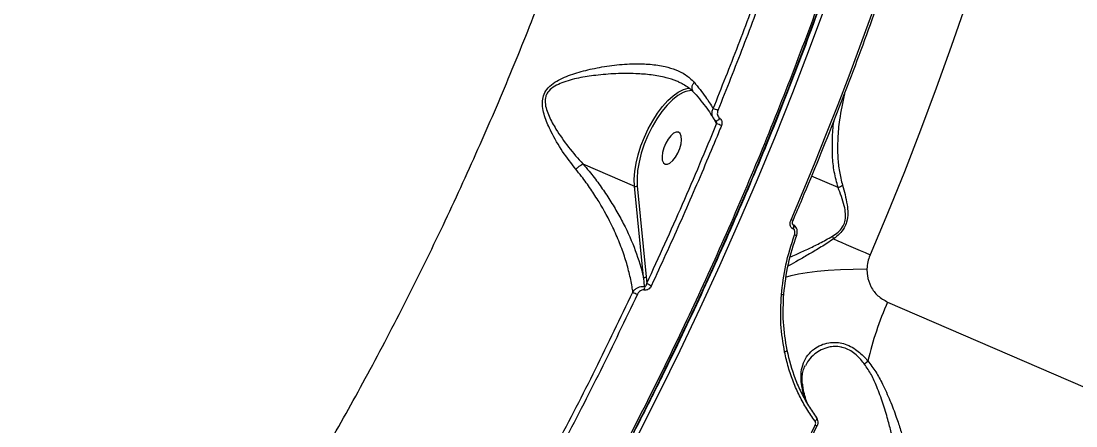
# Model space of a CAD drawing. Header units: millimetres. Extents: x -6523 to 7556, y -5559 to 6101.
# Drawn here: x 1862.4 to 2136.1, y -1980.2 to -1875.1 of the extents above; entities that cross this region are included whole.
import ezdxf

# ---------------------------------------------------------------- set-up
doc = ezdxf.new("R2010")
doc.units = ezdxf.units.MM
for name, color, linetype in [('DIKOM_ОБЪЕКТ', 7, 'Continuous'), ('DIKOM_РАЗМЕР_ЗОНА', 7, 'Continuous'), ('DIKOM_РАЗМЕР_ОБЪЕКТА', 7, 'Continuous')]:
    doc.layers.add(name, color=color, linetype=linetype)
doc.styles.add('style1', font='arial.ttf', dxfattribs={"width": 0.8})
doc.dimstyles.new('1-50', dxfattribs={"dimtxt": 300, "dimasz": 200, "dimexe": 100, "dimexo": 0, "dimgap": 100, "dimtad": 1, "dimtxsty": 'style1', "dimcen": 200, "dimclrd": 7, "dimclre": 7, "dimclrt": 7, "dimadec": 1, "dimazin": 2, "dimtfac": 1, "dimtmove": 0, "dimatfit": 2, "dimfxl": 0, "dimlwd": 25, "dimlwe": 18, "dimarcsym": 0})

# ---------------------------------------------------------------- blocks, each defined once
blk = doc.blocks.new('*D10')
at = {"layer": 'Defpoints', "color": 0, "transparency": 16777216}
for p in [(-1823.23, 4314.24), (3842.01, -3170.82), (6537.88, -3170.82)]:
    blk.add_point(p, dxfattribs=at)
at = {"layer": 'DIKOM_РАЗМЕР_ОБЪЕКТА', "color": 7, "lineweight": 18, "transparency": 16777216}
for p, q in [((-1823.23, 4314.24), (6637.88, 4314.24)), ((3842.01, -3170.82), (6637.88, -3170.82))]:
    blk.add_line(p, q, dxfattribs=at)
at = {"layer": 'DIKOM_РАЗМЕР_ОБЪЕКТА', "color": 7, "lineweight": 25, "transparency": 16777216}
blk.add_line((6537.88, 3914.24), (6537.88, -2770.82), dxfattribs=at)
at = {"layer": 'DIKOM_РАЗМЕР_ОБЪЕКТА', "color": 7, "transparency": 16777216}
for points in [[(6471.22, 3914.24), (6604.55, 3914.24), (6537.88, 4314.24)], [(6471.22, -2770.82), (6604.55, -2770.82), (6537.88, -3170.82)]]:
    blk.add_solid(points, dxfattribs=at)
at = {"layer": 'DIKOM_РАЗМЕР_ОБЪЕКТА', "color": 7, "transparency": 16777216, "insert": (6304.71, 207.11), "char_height": 300, "attachment_point": 5, "rotation": 90, "style": 'style1'}
blk.add_mtext('7500', dxfattribs=at)
blk = doc.blocks.new('*D11')
at = {"layer": 'Defpoints', "color": 0, "transparency": 16777216}
for p in [(-5022.71, -299.32), (4115.33, -1753.09), (4115.33, -4391.39)]:
    blk.add_point(p, dxfattribs=at)
at = {"layer": 'DIKOM_РАЗМЕР_ОБЪЕКТА', "color": 7, "lineweight": 18, "transparency": 16777216}
for p, q in [((-5022.71, -299.32), (-5022.71, -4491.39)), ((4115.33, -1753.09), (4115.33, -4491.39))]:
    blk.add_line(p, q, dxfattribs=at)
at = {"layer": 'DIKOM_РАЗМЕР_ОБЪЕКТА', "color": 7, "lineweight": 25, "transparency": 16777216}
blk.add_line((-4622.71, -4391.39), (3715.33, -4391.39), dxfattribs=at)
at = {"layer": 'DIKOM_РАЗМЕР_ОБЪЕКТА', "color": 7, "transparency": 16777216}
for points in [[(-4622.71, -4324.73), (-4622.71, -4458.06), (-5022.71, -4391.39)], [(3715.33, -4324.73), (3715.33, -4458.06), (4115.33, -4391.39)]]:
    blk.add_solid(points, dxfattribs=at)
at = {"layer": 'DIKOM_РАЗМЕР_ОБЪЕКТА', "color": 7, "transparency": 16777216, "insert": (-175.12, -4158.22), "char_height": 300, "attachment_point": 5, "style": 'style1'}
blk.add_mtext('9150', dxfattribs=at)
blk = doc.blocks.new('*D12')
at = {"layer": 'Defpoints', "color": 0, "transparency": 16777216}
for p in [(-6522.71, -395.62), (6102.86, -1877.31), (6102.86, -5458.89)]:
    blk.add_point(p, dxfattribs=at)
at = {"layer": 'DIKOM_РАЗМЕР_ЗОНА', "color": 7, "lineweight": 18, "transparency": 16777216}
for p, q in [((-6522.71, -395.62), (-6522.71, -5558.89)), ((6102.86, -1877.31), (6102.86, -5558.89))]:
    blk.add_line(p, q, dxfattribs=at)
at = {"layer": 'DIKOM_РАЗМЕР_ЗОНА', "color": 7, "lineweight": 25, "transparency": 16777216}
blk.add_line((-6122.71, -5458.89), (5702.86, -5458.89), dxfattribs=at)
at = {"layer": 'DIKOM_РАЗМЕР_ЗОНА', "color": 7, "transparency": 16777216}
for points in [[(-6122.71, -5392.23), (-6122.71, -5525.56), (-6522.71, -5458.89)], [(5702.86, -5392.23), (5702.86, -5525.56), (6102.86, -5458.89)]]:
    blk.add_solid(points, dxfattribs=at)
at = {"layer": 'DIKOM_РАЗМЕР_ЗОНА', "color": 7, "transparency": 16777216, "insert": (78.38, -5225.72), "char_height": 300, "attachment_point": 5, "style": 'style1'}
blk.add_mtext('12600', dxfattribs=at)
blk = doc.blocks.new('*D13')
at = {"layer": 'Defpoints', "color": 0, "transparency": 16777216}
for p in [(-2358.18, 6101.03), (4341.71, -4605.15), (7455.88, -4605.15)]:
    blk.add_point(p, dxfattribs=at)
at = {"layer": 'DIKOM_РАЗМЕР_ЗОНА', "color": 7, "lineweight": 18, "transparency": 16777216}
for p, q in [((-2358.18, 6101.03), (7555.88, 6101.03)), ((4341.71, -4605.15), (7555.88, -4605.15))]:
    blk.add_line(p, q, dxfattribs=at)
at = {"layer": 'DIKOM_РАЗМЕР_ЗОНА', "color": 7, "lineweight": 25, "transparency": 16777216}
blk.add_line((7455.88, 5701.03), (7455.88, -4205.15), dxfattribs=at)
at = {"layer": 'DIKOM_РАЗМЕР_ЗОНА', "color": 7, "transparency": 16777216}
for points in [[(7389.22, 5701.03), (7522.55, 5701.03), (7455.88, 6101.03)], [(7389.22, -4205.15), (7522.55, -4205.15), (7455.88, -4605.15)]]:
    blk.add_solid(points, dxfattribs=at)
at = {"layer": 'DIKOM_РАЗМЕР_ЗОНА', "color": 7, "transparency": 16777216, "insert": (7222.71, 375.61), "char_height": 300, "attachment_point": 5, "rotation": 90, "style": 'style1'}
blk.add_mtext('10700', dxfattribs=at)

msp = doc.modelspace()

# ---------------------------------------------------------------- linework, layer by layer
at = {"layer": 'DIKOM_ОБЪЕКТ', "color": 7, "linetype": 'Continuous', "lineweight": 15}
for p, q in [((2042.86, -1901.748), (2042.236, -1900.596)), ((2008.178, -1912.17), (2021.558, -1917.965)), ((2074.368, -1918.305), (2067.503, -1915.332)), ((2023.89, -1941.571), (2021.558, -1917.965)), ((2022.251, -1917.836), (2024.583, -1941.443)), ((2062.689, -1927.927), (2062.611, -1927.893)), ((2062.695, -1929.014), (2062.617, -1928.98)), ((2024.583, -1941.443), (2024.743, -1943.138)), ((2087.217, -1948.013), (2376.074, -2073.111)), ((2021.36, -1981.712), (2023.515, -1977.496)), ((2066.515, -1985.118), (2068.981, -1980.092))]:
    msp.add_line(p, q, dxfattribs=at)
at = {"layer": 'DIKOM_ОБЪЕКТ', "color": 7, "linetype": 'Continuous', "lineweight": 15, "flags": 128}
for points in [[(2023.515, -1977.496), (2026.811, -1970.944), (2032.137, -1960.076), (2037.336, -1949.116), (2042.402, -1938.075), (2047.332, -1926.961), (2052.121, -1915.785), (2056.765, -1904.554), (2061.261, -1893.279), (2065.604, -1881.97), (2069.79, -1870.635), (2073.817, -1859.284), (2077.681, -1847.928), (2081.379, -1836.574), (2084.907, -1825.234), (2088.263, -1813.917), (2091.443, -1802.631), (2094.446, -1791.387), (2097.268, -1780.194), (2099.907, -1769.061), (2102.361, -1757.999), (2104.628, -1747.015), (2105.235, -1743.924)], [(2136.871, -1753.429), (2135.129, -1763.738), (2133.194, -1774.149), (2131.069, -1784.653), (2128.755, -1795.237), (2126.254, -1805.894), (2123.569, -1816.614), (2120.701, -1827.385), (2117.655, -1838.198), (2114.432, -1849.044), (2111.035, -1859.912), (2107.469, -1870.791), (2103.735, -1881.673), (2099.838, -1892.546), (2095.781, -1903.4), (2091.568, -1914.226), (2087.203, -1925.014), (2082.689, -1935.752)], [(2062.155, -1926.637), (2065.302, -1919.206), (2068.384, -1911.752), (2071.401, -1904.279), (2074.352, -1896.787), (2077.235, -1889.282), (2080.05, -1881.764), (2082.796, -1874.237), (2085.472, -1866.704)], [(2071.068, -1871.037), (2066.871, -1882.398), (2062.518, -1893.735), (2058.012, -1905.037), (2053.357, -1916.294), (2048.556, -1927.498), (2043.615, -1938.638), (2038.536, -1949.706), (2033.325, -1960.691), (2027.986, -1971.586), (2022.523, -1982.38)], [(2021.558, -1917.965), (2021.498, -1916.141), (2021.639, -1914.138), (2021.98, -1912), (2022.513, -1909.774), (2023.225, -1907.507), (2024.102, -1905.249), (2025.124, -1903.048), (2026.27, -1900.953), (2027.515, -1899.008), (2028.83, -1897.257), (2030.189, -1895.737), (2031.561, -1894.48), (2032.917, -1893.515), (2034.227, -1892.862), (2035.463, -1892.535), (2035.905, -1892.499)], [(2034.871, -1893.379), (2034.189, -1893.642), (2032.831, -1894.409), (2031.433, -1895.508), (2030.031, -1896.91), (2028.658, -1898.582), (2027.347, -1900.483), (2026.129, -1902.569), (2025.034, -1904.787), (2024.089, -1907.085), (2023.316, -1909.408), (2022.735, -1911.698), (2022.358, -1913.901), (2022.195, -1915.964), (2022.251, -1917.836)], [(2043.647, -1900.298), (2043.515, -1900.501), (2043.366, -1900.685), (2043.208, -1900.838), (2043.052, -1900.952), (2042.905, -1901.02), (2042.778, -1901.038), (2042.681, -1901.006)], [(2032.973, -1903.94), (2032.383, -1903.913), (2031.699, -1904.224), (2030.976, -1904.847), (2030.274, -1905.733), (2029.648, -1906.809), (2029.15, -1907.989), (2028.82, -1909.177), (2028.685, -1910.276), (2028.756, -1911.198), (2029.026, -1911.867), (2029.474, -1912.231), (2030.064, -1912.258), (2030.749, -1911.947), (2031.471, -1911.324), (2032.173, -1910.438), (2032.799, -1909.362), (2033.297, -1908.182), (2033.627, -1906.994), (2033.762, -1905.895), (2033.692, -1904.973), (2033.421, -1904.304), (2032.973, -1903.94)], [(2062.616, -1927.895), (2062.665, -1927.928), (2062.742, -1928.048), (2062.777, -1928.231), (2062.767, -1928.459), (2062.712, -1928.716), (2062.617, -1928.98)], [(2062.689, -1927.926), (2062.743, -1927.961), (2062.82, -1928.082), (2062.855, -1928.264), (2062.844, -1928.493), (2062.789, -1928.75), (2062.695, -1929.014)], [(2073.2, -1931.622), (2074.263, -1932.087), (2075.365, -1932.569), (2076.504, -1933.066), (2077.678, -1933.577), (2078.886, -1934.102), (2080.125, -1934.64), (2081.393, -1935.191), (2082.689, -1935.752)], [(2060.75, -1941.534), (2062.164, -1941.116), (2064.103, -1940.689), (2066.376, -1940.318), (2068.96, -1940.007), (2071.83, -1939.758), (2074.957, -1939.575), (2078.31, -1939.459), (2081.858, -1939.411)], [(2060.198, -1945.949), (2060.242, -1945.987), (2060.251, -1946.024), (2060.226, -1946.057), (2060.166, -1946.087), (2060.074, -1946.111), (2059.953, -1946.129), (2059.807, -1946.14), (2059.642, -1946.145)], [(2061.048, -1960.474), (2061.092, -1960.526), (2061.102, -1960.586), (2061.076, -1960.652), (2061.016, -1960.722), (2060.925, -1960.793), (2060.804, -1960.863), (2060.659, -1960.928), (2060.494, -1960.987)], [(2065.087, -1969.366), (2065.083, -1969.334), (2065.068, -1969.256)], [(2068.797, -1978.034), (2068.844, -1978.101), (2068.861, -1978.188), (2068.848, -1978.292), (2068.805, -1978.409), (2068.733, -1978.536), (2068.636, -1978.666), (2068.516, -1978.797), (2068.379, -1978.922)], [(2065.972, -1984.952), (2066.282, -1984.324), (2066.591, -1983.696), (2066.901, -1983.067), (2067.21, -1982.439), (2067.518, -1981.809), (2067.826, -1981.18), (2068.134, -1980.55), (2068.441, -1979.92)]]:
    msp.add_lwpolyline(points, dxfattribs=at)
at = {"layer": 'DIKOM_ОБЪЕКТ', "color": 7, "linetype": 'Continuous', "lineweight": 15}
for centre, radius, start, end in [((2036.252, -1897.335), 4.19, 82.88179, 109.2477), ((2036.935, -1912.542), 15.555, 66.34853, 71.1472), ((2037.293, -1917.719), 16.913, 66.25172, 70.78286), ((2021.807, -1917.374), 0.641, 247.15842, 313.81888), ((2073.54, -1915.497), 2.927, 286.43153, 311.85891), ((2056.859, -1939.274), 13.703, 64.90756, 67.26111), ((2064.556, -1926.805), 4.081, 248.57498, 256.50028), ((2069.878, -1932.65), 3.476, 17.18949, 29.62684), ((2024.139, -1940.98), 0.642, 247.17846, 313.79885), ((2026.765, -1935.499), 11.424, 240.40831, 246.94904), ((2022.271, -1944.264), 1.912, 340.69389, 7.4111), ((2030.731, -1932.436), 12.263, 240.7749, 247.01889), ((2166.439, -1983.166), 86.671, 156.07185, 166.74861), ((2076.162, -1957.857), 8.037, 309.08348, 317.37461), ((2063.967, -1969.51), 1.13, 13.02146, 40.45071), ((2069.083, -1978.838), 1.258, 239.2995, 265.35433)]:
    msp.add_arc(centre, radius, start, end, dxfattribs=at)
for points, knots in [([(1869.65, -1619.993), (1866.017, -1623.844), (1858.745, -1631.551), (1847.107, -1643.176), (1834.972, -1654.811), (1822.144, -1666.589), (1808.633, -1678.483), (1794.447, -1690.465), (1779.81, -1702.339), (1764.326, -1714.409), (1747.985, -1726.63), (1730.803, -1738.946), (1713.107, -1751.101), (1694.939, -1763.043), (1676.352, -1774.723), (1657.776, -1785.869), (1639.277, -1796.457), (1620.916, -1806.474), (1602.371, -1816.096), (1583.699, -1825.268), (1564.964, -1833.949), (1546.595, -1841.938), (1528.645, -1849.226), (1511.16, -1855.818), (1493.837, -1861.827), (1476.747, -1867.205), (1459.955, -1871.918), (1444.893, -1875.603), (1431.483, -1878.421), (1419.584, -1880.544), (1408.048, -1882.208), (1396.92, -1883.404), (1386.246, -1884.13), (1376.031, -1884.377), (1366.236, -1884.182), (1360.12, -1883.649), (1357.062, -1883.382)], [0, 0, 0, 0, 0.0277653, 0.0555639, 0.0833623, 0.1111276, 0.1400314, 0.1689729, 0.1979142, 0.226818, 0.2582448, 0.2896958, 0.3211226, 0.3534673, 0.3858386, 0.4181832, 0.4495061, 0.4808532, 0.5121759, 0.5444125, 0.5766757, 0.6089125, 0.6401611, 0.6714336, 0.7026822, 0.734841, 0.7670266, 0.7991857, 0.8241463, 0.8491072, 0.8742669, 0.8994269, 0.9244694, 0.9495121, 0.9747561, 1, 1, 1, 1]), ([(1745.373, -2243.785), (1748.161, -2243.799), (1754.68, -2243.83), (1765.414, -2242.403), (1777.453, -2239.729), (1789.72, -2235.794), (1802.15, -2230.691), (1814.698, -2224.474), (1827.567, -2217.045), (1840.726, -2208.376), (1854.135, -2198.469), (1867.499, -2187.541), (1880.772, -2175.654), (1893.914, -2162.89), (1907.139, -2149.04), (1920.402, -2134.105), (1933.658, -2118.114), (1946.463, -2101.613), (1958.786, -2084.711), (1970.612, -2067.518), (1982.283, -2049.551), (1993.753, -2030.838), (2004.981, -2011.422), (2015.869, -1991.459), (2026.375, -1971), (2036.467, -1950.107), (2046.171, -1928.707), (2055.436, -1906.854), (2064.217, -1884.615), (2072.323, -1862.479), (2079.74, -1840.521), (2086.473, -1818.806), (2092.63, -1796.984), (2098.168, -1775.124), (2103.036, -1753.312), (2106.938, -1733.276), (2108.948, -1720.684), (2109.837, -1715.116)], [0, 0, 0, 0, 0.0220395, 0.0515326, 0.0810497, 0.1105429, 0.1392036, 0.1678862, 0.1965469, 0.2260401, 0.2555572, 0.2850503, 0.3137108, 0.3423936, 0.3710543, 0.4005475, 0.4300646, 0.4595577, 0.4871865, 0.5148349, 0.5424636, 0.5708351, 0.5992283, 0.6276, 0.6562607, 0.6849435, 0.7136044, 0.7430974, 0.7726148, 0.8021078, 0.8307687, 0.8594514, 0.8881122, 0.9176053, 0.9471224, 0.9766157, 1, 1, 1, 1]), ([(1745.64, -2243.961), (1746.835, -2243.98), (1749.815, -2244.025), (1754.691, -2243.76), (1760.253, -2243.209), (1765.914, -2242.35), (1771.668, -2241.198), (1777.521, -2239.748), (1783.473, -2238), (1789.521, -2235.953), (1795.643, -2233.616), (1801.816, -2230.997), (1808.021, -2228.103), (1814.254, -2224.936), (1820.519, -2221.497), (1826.818, -2217.784), (1833.152, -2213.797), (1839.523, -2209.535), (1845.933, -2204.998), (1852.384, -2200.183), (1858.878, -2195.089), (1865.414, -2189.715), (1871.977, -2184.075), (1878.539, -2178.192), (1885.076, -2172.085), (1891.58, -2165.765), (1898.053, -2159.228), (1904.501, -2152.473), (1910.923, -2145.497), (1917.323, -2138.298), (1923.702, -2130.876), (1930.061, -2123.227), (1936.404, -2115.35), (1942.73, -2107.24), (1949.03, -2098.913), (1955.275, -2090.406), (1961.441, -2081.746), (1967.521, -2072.95), (1973.52, -2064.009), (1979.439, -2054.922), (1985.278, -2045.691), (1991.037, -2036.313), (1996.717, -2026.79), (2002.316, -2017.123), (2007.835, -2007.311), (2013.274, -1997.352), (2018.628, -1987.258), (2023.881, -1977.056), (2029.017, -1966.777), (2034.026, -1956.443), (2038.905, -1946.057), (2043.656, -1935.619), (2048.279, -1925.128), (2052.774, -1914.585), (2057.14, -1903.99), (2061.378, -1893.343), (2065.488, -1882.645), (2069.469, -1871.895), (2073.319, -1861.098), (2077.03, -1850.279), (2080.59, -1839.471), (2083.988, -1828.704), (2087.223, -1817.985), (2090.295, -1807.313), (2093.205, -1796.688), (2095.953, -1786.109), (2098.539, -1775.577), (2100.963, -1765.092), (2103.223, -1754.655), (2105.323, -1744.265), (2107.254, -1733.927), (2108.915, -1724.357), (2109.851, -1718.282), (2110.265, -1715.598)], [0, 0, 0, 0, 0.0094078, 0.0234759, 0.0375498, 0.05164, 0.065762, 0.0799313, 0.0941629, 0.1084719, 0.1228261, 0.1371271, 0.1513573, 0.1655336, 0.1796719, 0.1937881, 0.2078978, 0.2220155, 0.2361534, 0.2503267, 0.2645522, 0.2788451, 0.2932014, 0.3075358, 0.321785, 0.3359737, 0.3501178, 0.3642337, 0.3783369, 0.3924444, 0.406567, 0.4207203, 0.4349202, 0.4491831, 0.4635204, 0.4778593, 0.4920989, 0.5062929, 0.5204524, 0.5345892, 0.5487143, 0.5628397, 0.5769744, 0.5911282, 0.6053128, 0.6195396, 0.63382, 0.6481186, 0.6623743, 0.6765814, 0.690751, 0.7048946, 0.7190236, 0.7331495, 0.7472823, 0.7614308, 0.7756069, 0.7898213, 0.8040857, 0.8183882, 0.8326644, 0.8468851, 0.8610658, 0.8752171, 0.8893513, 0.9034788, 0.9176113, 0.9317564, 0.9459255, 0.9601292, 0.9743798, 0.9886797, 1, 1, 1, 1]), ([(1713.062, -2187.474), (1716.387, -2187.39), (1723.039, -2187.223), (1733.453, -2185.584), (1744.25, -2182.911), (1755.442, -2179.064), (1766.99, -2174.055), (1778.642, -2167.989), (1790.356, -2160.912), (1802.087, -2152.891), (1814.026, -2143.795), (1826.141, -2133.611), (1838.392, -2122.347), (1850.512, -2110.248), (1862.462, -2097.376), (1874.208, -2083.806), (1885.939, -2069.321), (1897.61, -2053.931), (1909.179, -2037.671), (1920.399, -2020.886), (1931.237, -2003.647), (1941.672, -1986.03), (1951.867, -1967.758), (1961.775, -1948.867), (1971.354, -1929.41), (1980.4, -1909.796), (1988.893, -1890.094), (1996.828, -1870.374), (2004.323, -1850.334), (2011.333, -1830.03), (2017.824, -1809.525), (2023.234, -1790.689), (2027.743, -1773.542), (2030.151, -1763.264), (2031.356, -1758.12)], [0, 0, 0, 0, 0.0311783, 0.062381, 0.0935595, 0.1256442, 0.1577551, 0.18984, 0.2210203, 0.2522245, 0.2834047, 0.31549, 0.3476011, 0.3796862, 0.4108893, 0.4421161, 0.473319, 0.5054258, 0.5375587, 0.5696653, 0.6009195, 0.6321981, 0.6634523, 0.6956102, 0.7277941, 0.7599519, 0.7912843, 0.8226405, 0.8539731, 0.8862091, 0.9184713, 0.9507073, 0.9753306, 1, 1, 1, 1]), ([(2041.961, -1897.822), (2044.148, -1892.347), (2048.523, -1881.399), (2054.681, -1864.846), (2060.56, -1848.224), (2064.185, -1837.115), (2065.998, -1831.561)], [0, 0, 0, 0, 0.2490999, 0.4982008, 0.7491006, 1, 1, 1, 1]), ([(2067.263, -1831.888), (2065.46, -1837.415), (2061.854, -1848.468), (2055.98, -1865.087), (2049.797, -1881.716), (2045.383, -1892.768), (2043.175, -1898.294)], [0, 0, 0, 0, 0.2491007, 0.4982016, 0.749099, 1, 1, 1, 1]), ([(2062.67, -1926.865), (2063.462, -1925.007), (2065.758, -1919.617), (2069.46, -1910.659), (2073.73, -1899.984), (2077.861, -1889.276), (2081.784, -1878.733), (2084.448, -1871.307), (2085.797, -1867.462), (2085.955, -1867.012)], [0, 0, 0, 0, 0.0939952, 0.2725883, 0.4511844, 0.6297834, 0.8083809, 0.9775833, 1, 1, 1, 1]), ([(2006.299, -1913.539), (2005.137, -1912.023), (2002.787, -1908.955), (2000.144, -1904.437), (1998.537, -1900.828), (1997.807, -1898.272), (1997.567, -1896.327), (1997.834, -1894.42), (1998.792, -1892.646), (2000.38, -1891.236), (2002.997, -1889.736), (2006.615, -1888.424), (2011.336, -1887.26), (2016.376, -1886.461), (2021.231, -1886.123), (2025.653, -1886.249), (2029.25, -1886.769), (2032.316, -1887.694), (2034.951, -1888.968), (2036.293, -1890.269), (2037.002, -1890.957)], [0, 0, 0, 0, 0.0863537, 0.1746786, 0.2336183, 0.2635126, 0.2941162, 0.3212063, 0.3485626, 0.3826688, 0.415427, 0.4844296, 0.5550137, 0.6333689, 0.7133089, 0.7760767, 0.8404091, 0.8905415, 0.9421338, 1, 1, 1, 1]), ([(2033.014, -1890.921), (2032.853, -1890.839), (2031.87, -1890.341), (2029.495, -1889.693), (2025.938, -1889.013), (2021.547, -1888.678), (2016.708, -1888.686), (2011.726, -1889.109), (2007.023, -1889.799), (2003.451, -1890.755), (2000.855, -1891.922), (1999.384, -1893.016), (1998.737, -1894.072), (1998.395, -1895.073), (1998.293, -1896.331), (1998.663, -1898.073), (1999.588, -1900.397), (2001.44, -1903.707), (2004.381, -1907.865), (2006.868, -1910.786), (2008.168, -1912.167), (2008.169, -1912.169)], [0, 0, 0, 0, 0.0110869, 0.0674739, 0.1391696, 0.2109614, 0.3008054, 0.3907178, 0.468948, 0.546952, 0.5822349, 0.6175082, 0.6406062, 0.6448509, 0.6721933, 0.7043974, 0.7368161, 0.8022816, 0.9010932, 0.9999032, 1, 1, 1, 1]), ([(2033.017, -1890.918), (2033.405, -1891.082), (2034.358, -1891.487), (2035.579, -1892.323), (2036.398, -1892.971), (2036.696, -1893.367), (2036.699, -1893.37)], [0, 0, 0, 0, 0.2580144, 0.6337222, 0.9969819, 1, 1, 1, 1]), ([(2037.002, -1890.957), (2036.975, -1890.992), (2036.801, -1891.224), (2036.533, -1891.707), (2036.367, -1892.379), (2036.417, -1892.977), (2036.627, -1893.238), (2036.72, -1893.355)], [0, 0, 0, 0, 0.0417147, 0.2742434, 0.5326073, 0.7910341, 1, 1, 1, 1]), ([(2037.002, -1890.957), (2038.06, -1892.248), (2040.023, -1894.642), (2041.35, -1896.819), (2041.961, -1897.822)], [0, 0, 0, 0, 0.53950804, 1, 1, 1, 1]), ([(2036.692, -1893.364), (2036.812, -1893.492), (2037.589, -1894.325), (2038.816, -1895.799), (2040.326, -1897.749), (2041.367, -1899.241), (2041.824, -1900.031), (2041.953, -1900.254)], [0, 0, 0, 0, 0.0509315, 0.3313317, 0.6112213, 0.8901822, 1, 1, 1, 1]), ([(2076.036, -1893.944), (2075.552, -1896.191), (2074.716, -1900.075), (2074.205, -1905.613), (2074.211, -1910.102), (2074.611, -1914.149), (2075.199, -1916.498), (2075.494, -1917.677)], [0, 0, 0, 0, 0.2805222, 0.4850004, 0.6907754, 0.8447932, 1, 1, 1, 1]), ([(2041.987, -1900.238), (2041.881, -1900.033), (2041.644, -1899.572), (2041.626, -1898.695), (2041.85, -1898.112), (2041.961, -1897.822)], [0, 0, 0, 0, 0.2885335, 0.6456027, 1, 1, 1, 1]), ([(2043.175, -1898.294), (2043.117, -1898.485), (2042.999, -1898.866), (2043.051, -1899.455), (2043.261, -1899.973), (2043.522, -1900.192), (2043.647, -1900.298)], [0, 0, 0, 0, 0.2583703, 0.5167438, 0.7678961, 1, 1, 1, 1]), ([(2024.743, -1943.138), (2027.879, -1936.305), (2034.16, -1922.619), (2039.957, -1908.712), (2042.86, -1901.748)], [0, 0, 0, 0, 0.4992751, 1, 1, 1, 1]), ([(2041.999, -1900.243), (2042.044, -1900.338), (2042.196, -1900.654), (2042.485, -1900.856), (2042.687, -1900.997)], [0, 0, 0, 0, 0.3009287, 1, 1, 1, 1]), ([(2042.681, -1901.012), (2042.7, -1901.021), (2042.725, -1901.032), (2042.755, -1901.093), (2042.761, -1901.107)], [0, 0, 0, 0, 0.7752578, 1, 1, 1, 1]), ([(2042.86, -1901.748), (2042.867, -1901.666), (2042.88, -1901.507), (2042.847, -1901.281), (2042.783, -1901.156), (2042.759, -1901.108)], [0, 0, 0, 0, 0.3952108, 0.7685162, 1, 1, 1, 1]), ([(2043.647, -1900.298), (2043.77, -1900.4), (2044.023, -1900.612), (2044.228, -1901.113), (2044.277, -1901.683), (2044.162, -1902.053), (2044.104, -1902.238)], [0, 0, 0, 0, 0.2339185, 0.4825407, 0.7413834, 1, 1, 1, 1]), ([(2074.368, -1918.305), (2074.003, -1916.954), (2073.271, -1914.252), (2072.848, -1909.991), (2072.872, -1905.638), (2073.032, -1902.578), (2073.322, -1900.996), (2073.342, -1900.893)], [0, 0, 0, 0, 0.2414003, 0.4829703, 0.7326827, 0.982456, 1, 1, 1, 1]), ([(2044.104, -1902.238), (2043.851, -1902.854), (2042.585, -1905.935), (2039.036, -1914.434), (2033.313, -1927.695), (2028.401, -1938.379), (2025.943, -1943.726)], [0, 0, 0, 0, 0.0441434, 0.2207126, 0.6100143, 1, 1, 1, 1]), ([(2006.299, -1913.539), (2006.336, -1913.506), (2006.58, -1913.29), (2007.052, -1912.901), (2007.682, -1912.442), (2008.007, -1912.26), (2008.169, -1912.169)], [0, 0, 0, 0, 0.0562414, 0.3684943, 0.6842569, 1, 1, 1, 1]), ([(2008.169, -1912.169), (2008.17, -1912.168), (2008.172, -1912.168), (2008.175, -1912.169), (2008.177, -1912.17), (2008.178, -1912.17)], [0, 0, 0, 0, 0.2936356, 0.7119937, 1, 1, 1, 1]), ([(2008.178, -1912.17), (2008.718, -1912.805), (2010.163, -1914.507), (2012.339, -1917.35), (2014.668, -1920.714), (2016.785, -1924.144), (2019.331, -1928.807), (2022.001, -1934.718), (2023.256, -1939.27), (2023.89, -1941.571)], [0, 0, 0, 0, 0.0670838, 0.1796463, 0.2922137, 0.4079232, 0.5236456, 0.7591269, 1, 1, 1, 1]), ([(2021.124, -1945.433), (2021.056, -1944.965), (2020.815, -1943.299), (2020.197, -1940.358), (2019.117, -1936.546), (2017.704, -1932.628), (2015.586, -1927.775), (2013.062, -1923.095), (2010.211, -1918.691), (2008.164, -1915.853), (2006.8, -1914.161), (2006.299, -1913.539)], [0, 0, 0, 0, 0.0465635, 0.1660352, 0.2855064, 0.4082661, 0.531018, 0.7327765, 0.8363413, 0.9398836, 1, 1, 1, 1]), ([(2072.9, -1930.931), (2073.409, -1930.596), (2074.37, -1929.962), (2075.546, -1928.674), (2076.248, -1927.071), (2076.336, -1925.86), (2076.265, -1924.483), (2075.956, -1922.821), (2075.26, -1920.558), (2074.666, -1919.056), (2074.368, -1918.305)], [0, 0, 0, 0, 0.1298096, 0.2451393, 0.3384666, 0.4557954, 0.4772406, 0.6177233, 0.8086954, 1, 1, 1, 1]), ([(2075.494, -1917.677), (2075.727, -1918.486), (2076.193, -1920.101), (2076.707, -1922.546), (2076.951, -1924.941), (2076.737, -1927.058), (2075.918, -1928.941), (2074.711, -1930.431), (2073.717, -1931.214), (2073.2, -1931.622)], [0, 0, 0, 0, 0.1847792, 0.3692526, 0.5090931, 0.6522109, 0.7508644, 0.8702104, 1, 1, 1, 1]), ([(2062.617, -1928.98), (2062.53, -1928.932), (2062.33, -1928.821), (2062.088, -1928.496), (2061.927, -1927.996), (2061.916, -1927.336), (2062.073, -1926.878), (2062.155, -1926.637)], [0, 0, 0, 0, 0.1205535, 0.2783186, 0.4706056, 0.7208195, 1, 1, 1, 1]), ([(2062.624, -1927.899), (2062.622, -1927.897), (2062.618, -1927.893), (2062.59, -1927.851), (2062.554, -1927.756), (2062.525, -1927.587), (2062.533, -1927.314), (2062.587, -1927.053), (2062.659, -1926.899), (2062.675, -1926.867)], [0, 0, 0, 0, 0.0680432, 0.1447806, 0.254077, 0.3851551, 0.5999833, 0.9167208, 1, 1, 1, 1]), ([(2063.59, -1930.769), (2063.623, -1930.685), (2063.774, -1930.305), (2063.815, -1929.629), (2063.64, -1928.854), (2063.263, -1928.304), (2062.918, -1927.993), (2062.703, -1927.94), (2062.685, -1927.935)], [0, 0, 0, 0, 0.0814044, 0.3695925, 0.5976275, 0.7963916, 0.9826852, 1, 1, 1, 1]), ([(2063.065, -1930.604), (2063.111, -1930.441), (2063.202, -1930.119), (2063.174, -1929.663), (2063.043, -1929.317), (2062.873, -1929.109), (2062.744, -1929.04), (2062.695, -1929.014)], [0, 0, 0, 0, 0.2734474, 0.5392614, 0.7386102, 0.898917, 1, 1, 1, 1]), ([(2059.642, -1946.145), (2059.943, -1943.548), (2060.553, -1938.289), (2062.221, -1933.187), (2063.065, -1930.604)], [0, 0, 0, 0, 0.4938382, 1, 1, 1, 1]), ([(2063.54, -1930.74), (2062.733, -1933.205), (2061.098, -1938.196), (2060.501, -1943.343), (2060.198, -1945.949)], [0, 0, 0, 0, 0.4938422, 1, 1, 1, 1]), ([(2073.2, -1931.622), (2072.111, -1932.348), (2069.908, -1933.818), (2066.794, -1935.619), (2064.003, -1937.235), (2062.144, -1938.301), (2061.421, -1938.654), (2061.289, -1938.719)], [0, 0, 0, 0, 0.2231997, 0.451958, 0.6950584, 0.9441769, 1, 1, 1, 1]), ([(2061.913, -1936.318), (2062.411, -1936.109), (2063.725, -1935.558), (2066.329, -1934.317), (2069.529, -1932.852), (2071.777, -1931.571), (2072.9, -1930.931)], [0, 0, 0, 0, 0.1785308, 0.4701576, 0.7353311, 1, 1, 1, 1]), ([(2082.689, -1935.752), (2082.666, -1935.807), (2082.415, -1936.405), (2082.019, -1937.617), (2081.912, -1938.805), (2081.858, -1939.411)], [0, 0, 0, 0, 0.0468306, 0.5142995, 1, 1, 1, 1]), ([(2081.858, -1939.411), (2081.869, -1939.988), (2081.901, -1941.606), (2082.777, -1944.104), (2084.595, -1946.56), (2086.337, -1947.526), (2087.217, -1948.013)], [0, 0, 0, 0, 0.1529744, 0.4283819, 0.7114385, 1, 1, 1, 1]), ([(2024.167, -1944.018), (2024.155, -1943.905), (2024.068, -1943.09), (2023.972, -1942.274), (2023.89, -1941.571)], [0, 0, 0, 0, 0.1380817, 1, 1, 1, 1]), ([(1980.232, -2022.719), (1983.83, -2016.55), (1991.026, -2004.212), (2001.418, -1985.057), (2011.521, -1965.494), (2017.923, -1952.12), (2021.124, -1945.433)], [0, 0, 0, 0, 0.2485983, 0.4971955, 0.7485976, 1, 1, 1, 1]), ([(2021.124, -1945.433), (2021.242, -1945.262), (2021.518, -1944.865), (2022.101, -1944.387), (2022.793, -1944.056), (2023.502, -1943.908), (2023.943, -1943.981), (2024.167, -1944.018)], [0, 0, 0, 0, 0.17421519, 0.40368605, 0.60523957, 0.80007475, 1, 1, 1, 1]), ([(2024.075, -1944.897), (2023.941, -1944.877), (2023.673, -1944.839), (2023.252, -1944.972), (2022.847, -1945.233), (2022.514, -1945.595), (2022.359, -1945.884), (2022.292, -1946.011)], [0, 0, 0, 0, 0.1888953, 0.3773634, 0.5790765, 0.81649, 1, 1, 1, 1]), ([(2025.943, -1943.726), (2025.873, -1943.857), (2025.711, -1944.163), (2025.356, -1944.543), (2024.93, -1944.817), (2024.492, -1944.955), (2024.214, -1944.916), (2024.075, -1944.897)], [0, 0, 0, 0, 0.1825606, 0.4237807, 0.6274516, 0.8133628, 1, 1, 1, 1]), ([(2024.167, -1944.018), (2024.195, -1944.018), (2024.243, -1944.018), (2024.338, -1943.974), (2024.452, -1943.869), (2024.579, -1943.663), (2024.68, -1943.411), (2024.724, -1943.222), (2024.743, -1943.138)], [0, 0, 0, 0, 0.0762907, 0.1322034, 0.2953421, 0.5061309, 0.7825337, 1, 1, 1, 1]), ([(2022.292, -1946.011), (2019.12, -1952.638), (2012.776, -1965.893), (2002.696, -1985.434), (1992.248, -2004.711), (1984.955, -2017.217), (1981.309, -2023.47)], [0, 0, 0, 0, 0.24859619, 0.49719341, 0.74859523, 1, 1, 1, 1]), ([(2060.494, -1960.987), (2060.096, -1958.592), (2059.289, -1953.744), (2059.524, -1948.697), (2059.642, -1946.145)], [0, 0, 0, 0, 0.49417577, 1, 1, 1, 1]), ([(2060.198, -1945.949), (2060.085, -1948.389), (2059.856, -1953.328), (2060.647, -1958.073), (2061.048, -1960.474)], [0, 0, 0, 0, 0.4941471, 1, 1, 1, 1]), ([(2064.827, -1968.777), (2064.778, -1967.894), (2064.678, -1966.126), (2065.287, -1963.778), (2066.441, -1961.728), (2068.028, -1960.174), (2069.899, -1959.104), (2071.74, -1958.554), (2073.582, -1958.42), (2075.332, -1958.626), (2077.127, -1959.238), (2079.306, -1960.482), (2080.936, -1961.984), (2081.923, -1963.123), (2082.075, -1963.299)], [0, 0, 0, 0, 0.1101029, 0.2202198, 0.3292898, 0.4383096, 0.5249651, 0.6115152, 0.6753448, 0.7390992, 0.803997, 0.8688883, 0.9797333, 1, 1, 1, 1]), ([(2068.379, -1978.922), (2067.645, -1977.878), (2066.178, -1975.79), (2064.325, -1972.392), (2062.732, -1968.791), (2061.416, -1964.993), (2060.801, -1962.323), (2060.494, -1960.987)], [0, 0, 0, 0, 0.1976837, 0.3953824, 0.5930941, 0.7965422, 1, 1, 1, 1]), ([(2061.048, -1960.474), (2061.687, -1962.998), (2062.655, -1966.823), (2064.771, -1971.541), (2066.614, -1974.939), (2068.076, -1977.012), (2068.797, -1978.034)], [0, 0, 0, 0, 0.3951738, 0.5986785, 0.8021849, 1, 1, 1, 1]), ([(2081.229, -1964.095), (2081.094, -1963.922), (2080.23, -1962.816), (2078.82, -1961.406), (2076.923, -1960.255), (2075.808, -1959.861), (2074.653, -1959.608), (2073.463, -1959.51), (2071.723, -1959.73), (2069.947, -1960.364), (2068.152, -1961.522), (2066.726, -1962.915), (2066.131, -1964.086), (2065.894, -1964.554)], [0, 0, 0, 0, 0.0272959, 0.1747988, 0.2515773, 0.3313422, 0.3460845, 0.4301761, 0.5168065, 0.6333595, 0.7531454, 0.9014212, 1, 1, 1, 1]), ([(2065.101, -1969.367), (2065.058, -1968.917), (2064.962, -1967.922), (2065.125, -1966.524), (2065.407, -1965.363), (2065.745, -1964.755), (2065.859, -1964.547)], [0, 0, 0, 0, 0.2427826, 0.5374354, 0.8423632, 1, 1, 1, 1]), ([(2089.239, -1987.434), (2089.123, -1986.644), (2088.873, -1984.941), (2088.19, -1981.892), (2087.237, -1978.278), (2086.029, -1974.25), (2084.589, -1970.34), (2083.079, -1966.855), (2081.844, -1965.014), (2081.229, -1964.095)], [0, 0, 0, 0, 0.122699, 0.2642643, 0.4059919, 0.5771207, 0.748234, 0.8743869, 1, 1, 1, 1]), ([(2082.075, -1963.299), (2082.793, -1964.227), (2084.23, -1966.087), (2086.095, -1969.618), (2087.886, -1973.579), (2089.422, -1977.644), (2090.635, -1981.282), (2091.513, -1984.343), (2091.844, -1986.036), (2091.998, -1986.825)], [0, 0, 0, 0, 0.1281512, 0.2567382, 0.4268187, 0.5968792, 0.7373067, 0.8775715, 1, 1, 1, 1]), ([(2066.245, -1974.111), (2065.992, -1973.557), (2065.435, -1972.334), (2065.051, -1970.42), (2064.877, -1969.143), (2064.827, -1968.777)], [0, 0, 0, 0, 0.37112629, 0.81948357, 1, 1, 1, 1]), ([(2066.729, -1974.978), (2066.593, -1974.703), (2066.214, -1973.941), (2065.735, -1972.381), (2065.344, -1970.743), (2065.213, -1969.617), (2065.171, -1969.25)], [0, 0, 0, 0, 0.1848361, 0.5131714, 0.8413131, 1, 1, 1, 1]), ([(2068.965, -1980.084), (2069.007, -1980.006), (2069.17, -1979.699), (2069.222, -1979.107), (2069.107, -1978.478), (2068.881, -1978.187), (2068.797, -1978.079)], [0, 0, 0, 0, 0.12381742, 0.48158241, 0.80665699, 1, 1, 1, 1]), ([(2068.441, -1979.92), (2068.481, -1979.815), (2068.561, -1979.604), (2068.549, -1979.274), (2068.467, -1979.049), (2068.394, -1978.944), (2068.379, -1978.922)], [0, 0, 0, 0, 0.3067499, 0.613343, 0.9195797, 1, 1, 1, 1])]:
    msp.add_open_spline(points, degree=3, knots=knots, dxfattribs=at)

# ---------------------------------------------------------------- dimensions: what is measured, and where the dimension line sits
at = {"layer": 'DIKOM_РАЗМЕР_ЗОНА'}
dim = msp.add_linear_dim(base=(7455.882, -4605.145), p1=(-2358.182, 6101.03), p2=(4341.706, -4605.145), angle=90, text='10700', dimstyle='1-50', override={"dimasz": 400, "dimgap": 80}, dxfattribs=at)
dim.commit()
dim.dimension.update_dxf_attribs({"geometry": '*D13', "text_midpoint": (7455.882, 375.606), "dimtype": 160})
dim = msp.add_linear_dim(base=(6102.859, -5458.894), p1=(-6522.706, -395.616), p2=(6102.859, -1877.311), text='12600', dimstyle='1-50', override={"dimasz": 400, "dimgap": 80}, dxfattribs=at)
dim.commit()
dim.dimension.update_dxf_attribs({"geometry": '*D12', "text_midpoint": (78.382, -5458.894), "dimtype": 160})
at = {"layer": 'DIKOM_РАЗМЕР_ОБЪЕКТА'}
dim = msp.add_linear_dim(base=(6537.882, -3170.823), p1=(-1823.231, 4314.242), p2=(3842.008, -3170.823), angle=90, text='7500', dimstyle='1-50', override={"dimasz": 400, "dimgap": 80}, dxfattribs=at)
dim.commit()
dim.dimension.update_dxf_attribs({"geometry": '*D10', "text_midpoint": (6537.882, 207.106), "dimtype": 160})
dim = msp.add_linear_dim(base=(4115.332, -4391.394), p1=(-5022.706, -299.317), p2=(4115.332, -1753.089), text='9150', dimstyle='1-50', override={"dimasz": 400, "dimgap": 80}, dxfattribs=at)
dim.commit()
dim.dimension.update_dxf_attribs({"geometry": '*D11', "text_midpoint": (-175.118, -4391.394), "dimtype": 160})

doc.saveas('drawing.dxf')
